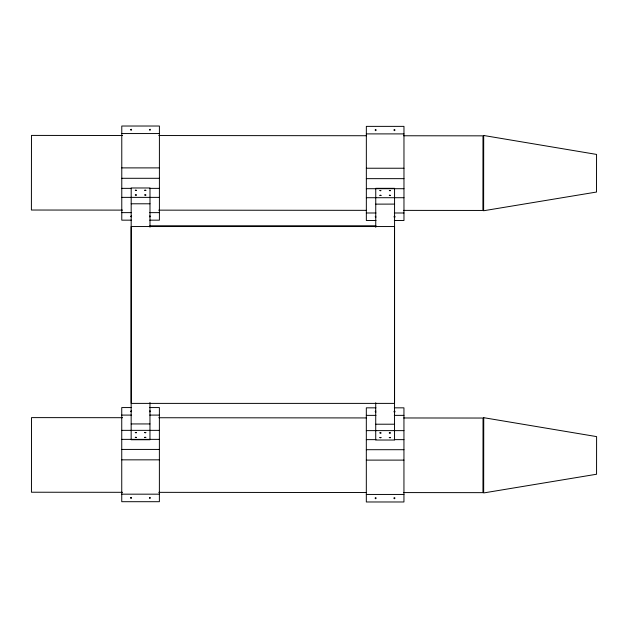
<?xml version="1.0" encoding="UTF-8"?>
<svg xmlns="http://www.w3.org/2000/svg" width="628" height="628" viewBox="0 0 628 628"><rect width="100%" height="100%" fill="white"/><g stroke="black" fill="none" stroke-linecap="round" stroke-linejoin="round"><path stroke-width="0.94" d="M131.158 423.939L149.966 423.939M131.181 203.786L149.99 203.786M375.725 424.214L394.541 424.214M375.748 204.131L394.565 204.1M394.078 216.464C395.326 215.271 395.326 218.222 394.078 217.029M394.054 411.316C395.302 410.123 395.302 413.075 394.054 411.882M131.582 216.801L130.616 216.401L131.582 216.001M131.558 411.725L130.593 411.324L131.558 410.924M149.715 215.914L150.555 216.401L149.715 216.888M375.897 217.288L375.191 216.746L375.897 216.205M149.825 410.783L150.532 411.324L149.825 411.874M375.874 412.149L375.159 411.599L375.874 411.057M121.777 133.552L159.402 133.552M366.344 133.897L403.969 133.897M121.777 167.888L159.402 167.888M366.344 168.233L403.969 168.233M121.777 178.297L159.402 178.297M366.344 178.65L403.969 178.65M121.777 188.361L131.425 188.361M149.754 188.361L159.402 188.361M366.344 188.706L403.969 188.706M121.777 197.373L159.402 197.373M366.344 197.718L403.969 197.718M121.777 212.633L131.425 212.633M149.754 212.633L159.402 212.633M366.344 212.986L375.991 212.986M394.321 212.986L403.969 212.986M131.425 220.161L121.777 220.161L121.777 126.024L159.402 126.024L159.402 220.161L149.754 220.161M375.991 220.506L366.344 220.506L366.344 126.369L403.969 126.369L403.969 220.506L394.321 220.506M149.786 225.79L375.96 225.79M131.158 403.388L394.541 403.388M131.393 407.564L121.746 407.564L121.746 501.701L159.379 501.701L159.379 407.564L149.731 407.564M375.968 407.839L366.32 407.839L366.32 501.976L403.945 501.976L403.945 407.839L394.298 407.839M121.746 415.092L131.393 415.092M149.731 415.092L159.379 415.092M366.32 415.367L375.968 415.367M394.298 415.367L403.945 415.367M121.746 430.353L159.379 430.353M375.725 430.62L394.541 430.62M366.32 430.627L375.968 430.627M394.298 430.627L403.945 430.627M121.746 439.365L159.379 439.365M366.32 439.639L375.968 439.639M394.298 439.639L403.945 439.639M121.746 449.428L159.379 449.428M366.32 449.703L403.945 449.703M121.746 459.837L159.379 459.837M366.32 460.112L403.945 460.112M121.746 494.173L159.379 494.173M366.32 494.448L403.945 494.448M122.554 135.499L31.471 135.412L31.4 210.027L122.484 210.113M158.798 135.538L366.438 135.734M403.655 135.766L482.987 135.844L482.916 210.451L403.584 210.38M158.727 210.144L366.367 210.341M122.601 417.699L31.518 417.612L31.447 492.226L122.531 492.313M158.845 417.738L366.485 417.934M403.702 417.965L483.034 418.044L482.963 492.65L403.631 492.58M158.774 492.344L366.414 492.54M394.565 402.634L394.565 188.322L375.748 188.322L375.748 227.32M375.725 402.776L375.725 440.024L394.541 440.024L394.541 226.543L131.158 226.543L131.158 439.749L149.966 439.749L149.966 402.501M149.99 227.155L149.99 187.976L131.181 187.976L131.181 402.634M483.693 135.491L483.623 210.749L596.522 192.042L596.553 154.417L483.693 135.491M483.741 417.691L483.67 492.941L596.561 474.242L596.6 436.609L483.741 417.691M135.326 194.986L136.449 195.01L135.326 194.986M144.707 432.645L145.829 432.668L144.707 432.645M379.901 195.332L381.015 195.355L379.901 195.332M389.281 432.92L390.396 432.943L389.281 432.92M130.632 129.643C131.323 131.802 132.312 128.12 130.632 129.643M149.448 129.643C150.139 131.802 151.128 128.12 149.448 129.643M130.608 497.792C131.299 499.943 132.288 496.269 130.608 497.792M149.425 497.792C150.116 499.943 151.097 496.269 149.425 497.792M375.206 129.988C375.897 132.147 376.886 128.465 375.206 129.988M394.023 129.988C394.714 132.147 395.695 128.465 394.023 129.988M375.183 498.067C375.874 500.218 376.855 496.544 375.183 498.067M393.991 498.067C394.69 500.218 395.671 496.544 393.991 498.067M135.342 190.253L136.449 190.331L135.342 190.253M144.746 190.253L145.853 190.331L144.746 190.253M144.746 194.963L145.853 195.033L144.746 194.963M135.31 432.621L136.425 432.692L135.31 432.621M135.31 437.324L136.425 437.394L135.31 437.324M144.723 437.324L145.829 437.394L144.723 437.324M379.909 190.606L381.023 190.677L379.964 190.535M389.313 190.606L390.428 190.677L389.376 190.535M389.313 195.308L390.428 195.379L389.376 195.237M379.885 432.896L380.992 432.967L379.885 432.896M379.885 437.598L380.992 437.669L379.885 437.598M389.289 437.598L390.404 437.669L389.289 437.598"/></g></svg>
